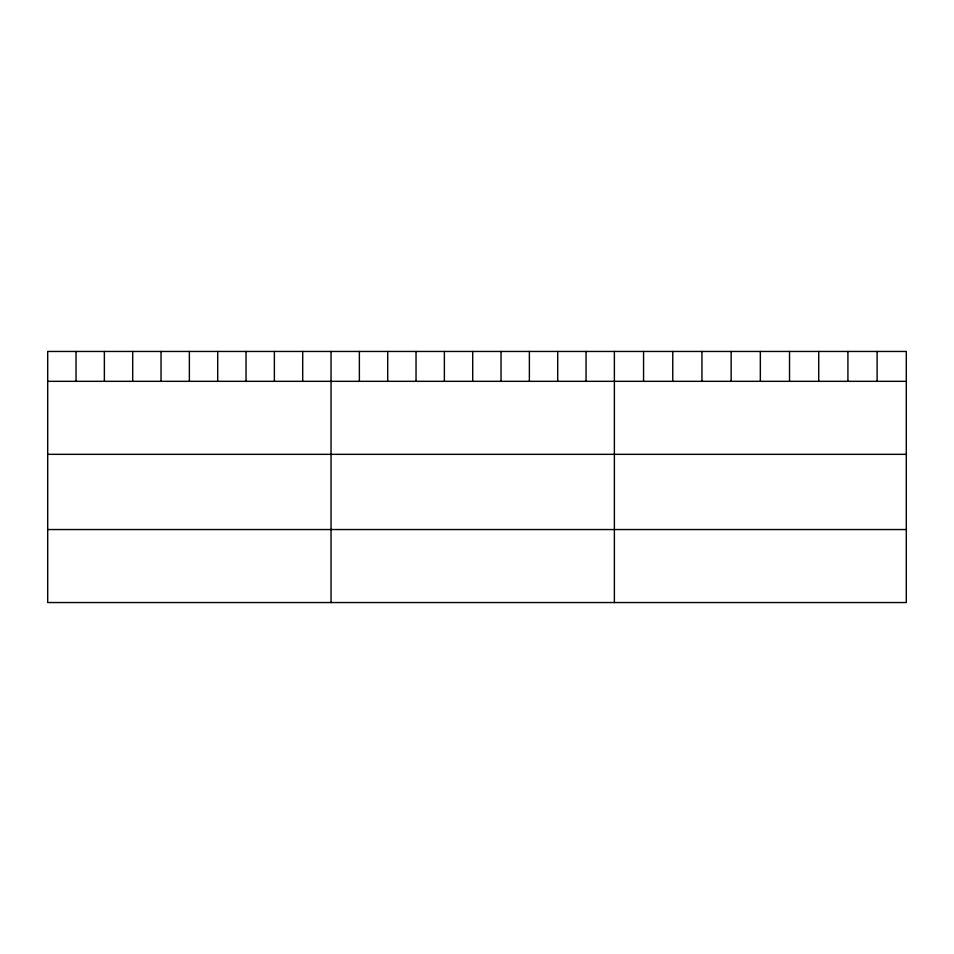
<?xml version="1.0" encoding="UTF-8"?>
<svg xmlns="http://www.w3.org/2000/svg" width="954" height="954" viewBox="0 0 954 954"><rect width="100%" height="100%" fill="white"/><g stroke="black" fill="none" stroke-linecap="round" stroke-linejoin="round"><path stroke-width="1.43" d="M906.3 381.326L906.3 602.546L47.7 602.546L47.7 351.454L906.3 351.454L906.3 381.326L47.7 381.326M47.7 454.331L906.3 454.331M47.7 529.542L906.3 529.542M877.108 351.454L877.108 381.326M847.915 351.454L847.915 381.326M818.723 351.454L818.723 381.326M789.53 351.454L789.53 381.326M760.338 351.454L760.338 381.326M731.146 351.454L731.146 381.326M701.953 351.454L701.953 381.326M672.761 351.454L672.761 381.326M643.568 351.454L643.568 381.326M614.376 351.454L614.376 602.546M586.042 351.454L586.042 381.326M557.708 351.454L557.708 381.326M529.375 351.454L529.375 381.326M501.041 351.454L501.041 381.326M472.707 351.454L472.707 381.326M444.373 351.454L444.373 381.326M416.039 351.454L416.039 381.326M387.706 351.454L387.706 381.326M359.372 351.454L359.372 381.326M331.038 351.454L331.038 602.546M302.704 351.454L302.704 381.326M274.37 351.454L274.37 381.326M246.037 351.454L246.037 381.326M217.703 351.454L217.703 381.326M189.369 351.454L189.369 381.326M161.035 351.454L161.035 381.326M132.701 351.454L132.701 381.326M104.368 351.454L104.368 381.326M76.034 351.454L76.034 381.326"/></g></svg>
